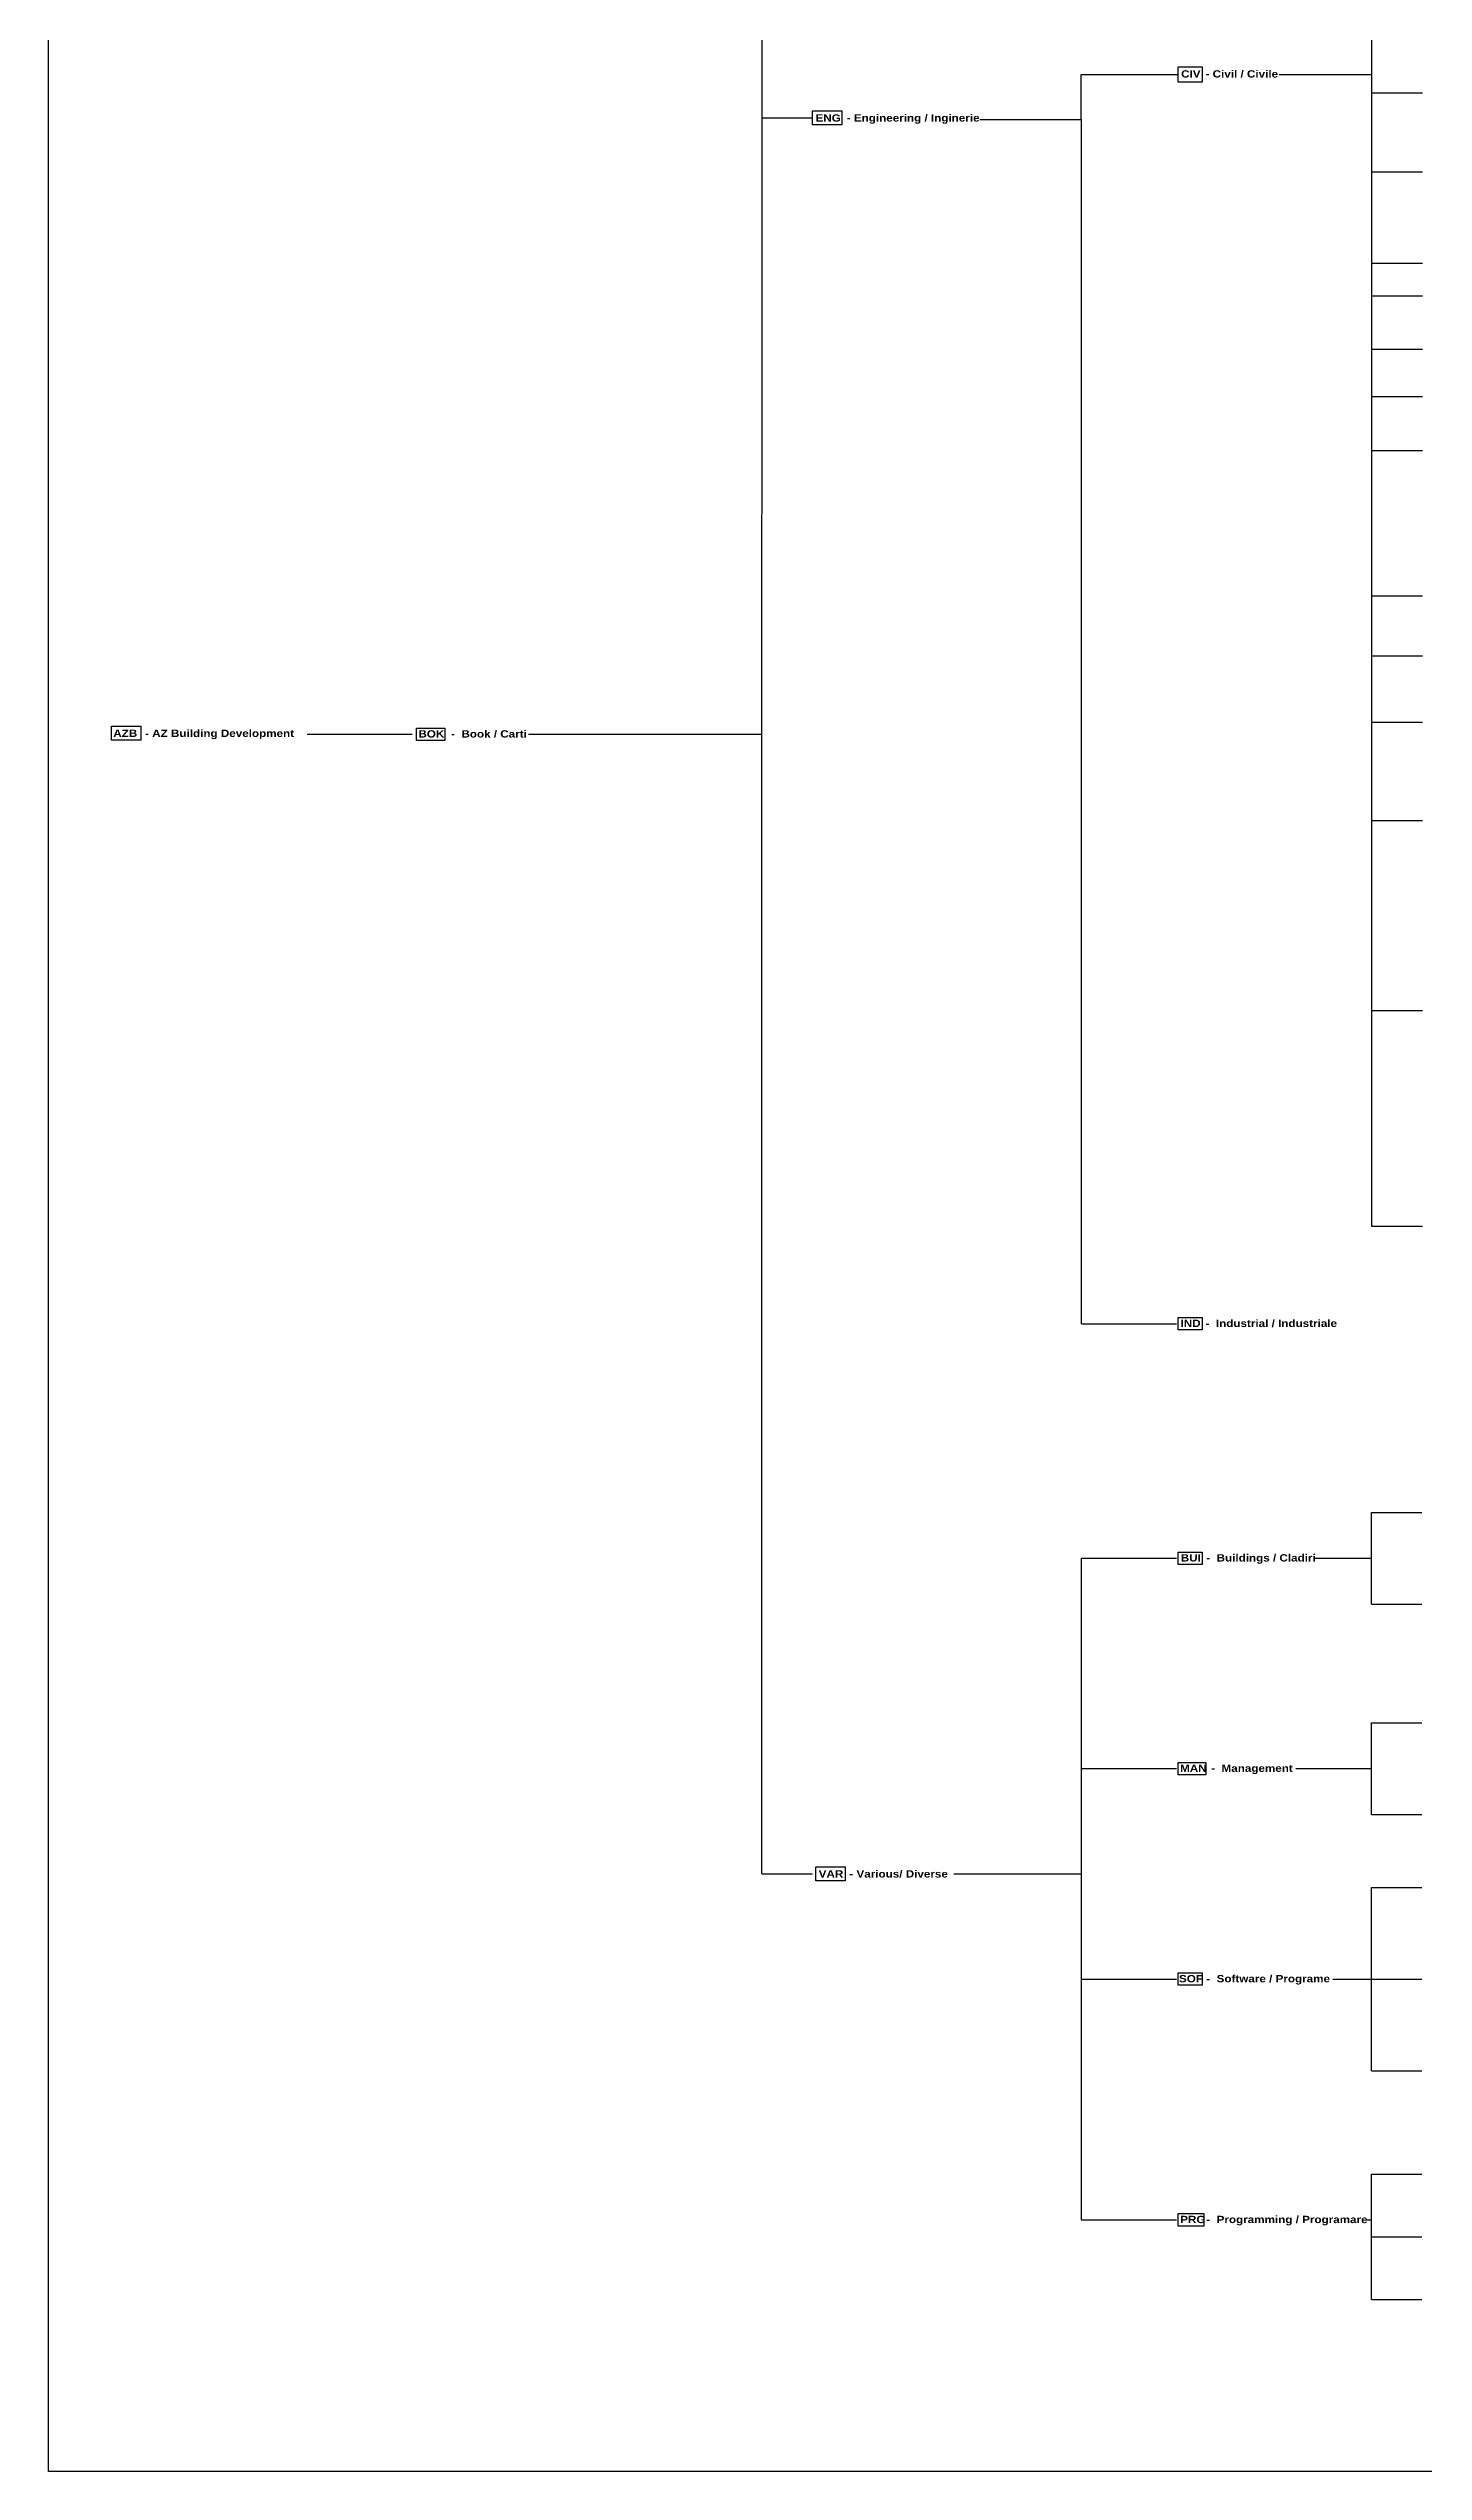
# Model space of a CAD drawing. Header units: metres. Extents: x 670 to 1407, y -2770 to -142.
# Drawn here: x 669.9 to 858.4, y -1826.9 to -1494.8 of the extents above; entities that cross this region are included whole.
import ezdxf

# ---------------------------------------------------------------- set-up
doc = ezdxf.new("R2010")
doc.units = ezdxf.units.M
doc.styles.add('Arial Black', font='ariblk.ttf')

msp = doc.modelspace()

# ---------------------------------------------------------------- linework, layer by layer
at = {"color": 8}
for p, q in [((851.33, -1463.35), (851.33, -1656.22)), ((851.38, -1549.89), (858.32, -1549.89)), ((851.38, -1569.84), (858.32, -1569.84)), ((851.38, -1578.06), (858.32, -1578.06)), ((851.33, -1587.14), (858.32, -1587.14)), ((851.33, -1600.63), (858.32, -1600.63)), ((851.33, -1626.63), (858.32, -1626.63)), ((851.33, -1656.22), (858.32, -1656.22))]:
    msp.add_line(p, q, dxfattribs=at)
for points in [[(669.88, -1288.89), (1037.6, -1288.89), (1037.6, -1826.88), (669.88, -1826.88)], [(824.81, -1497.33), (828.09, -1497.33), (828.09, -1499.44), (824.81, -1499.44)], [(774.64, -1503.37), (778.68, -1503.37), (778.68, -1505.29), (774.64, -1505.29)], [(678.53, -1587.7), (682.57, -1587.7), (682.57, -1589.62), (678.53, -1589.62)], [(720.37, -1587.94), (724.22, -1587.94), (724.22, -1589.65), (720.37, -1589.65)], [(824.81, -1668.73), (828.09, -1668.73), (828.09, -1670.43), (824.81, -1670.43)], [(824.81, -1700.86), (828.09, -1700.86), (828.09, -1702.57), (824.81, -1702.57)], [(824.81, -1729.7), (828.61, -1729.7), (828.61, -1731.4), (824.81, -1731.4)], [(775.1, -1744.01), (779.14, -1744.01), (779.14, -1745.93), (775.1, -1745.93)], [(824.81, -1758.53), (828.09, -1758.53), (828.09, -1760.24), (824.81, -1760.24)], [(824.81, -1791.53), (828.34, -1791.53), (828.34, -1793.24), (824.81, -1793.24)]]:
    msp.add_lwpolyline(points, close=True)
for points in [[(767.7, -1372.29), (767.65, -1744.97)], [(811.5, -1504.54), (811.5, -1498.39)], [(811.55, -1498.39), (824.81, -1498.39)], [(838.67, -1498.39), (851.33, -1498.39)], [(851.38, -1500.88), (858.32, -1500.88)], [(767.7, -1504.33), (774.64, -1504.33)], [(797.61, -1504.54), (811.5, -1504.54)], [(811.5, -1504.54), (811.5, -1669.58)], [(851.38, -1511.69), (858.32, -1511.69)], [(851.38, -1524.24), (858.32, -1524.24)], [(851.38, -1528.7), (858.32, -1528.7)], [(851.38, -1536.02), (858.32, -1536.02)], [(851.38, -1542.48), (858.32, -1542.48)], [(705.34, -1588.8), (719.74, -1588.8)], [(735.71, -1588.8), (767.67, -1588.8)], [(811.55, -1669.58), (824.56, -1669.58)], [(851.33, -1695.44), (858.22, -1695.44)], [(851.33, -1707.99), (851.33, -1695.44)], [(811.5, -1701.72), (824.56, -1701.72)], [(811.5, -1701.72), (811.5, -1730.55)], [(843.53, -1701.72), (851.33, -1701.72)], [(851.33, -1707.99), (858.22, -1707.99)], [(851.33, -1724.27), (858.22, -1724.27)], [(851.33, -1736.83), (851.33, -1724.27)], [(811.5, -1730.55), (811.5, -1759.39)], [(811.5, -1730.55), (824.56, -1730.55)], [(840.94, -1730.55), (851.33, -1730.55)], [(851.33, -1736.83), (858.22, -1736.83)], [(767.7, -1744.97), (774.64, -1744.97)], [(794.02, -1744.97), (811.5, -1744.97)], [(851.33, -1746.83), (858.22, -1746.83)], [(851.33, -1759.39), (851.33, -1746.83)], [(811.5, -1759.39), (824.56, -1759.39)], [(811.5, -1759.39), (811.5, -1792.38)], [(846, -1759.39), (851.33, -1759.39)], [(851.33, -1759.39), (858.22, -1759.39)], [(851.33, -1771.94), (851.33, -1759.39)], [(851.33, -1771.94), (858.22, -1771.94)], [(851.33, -1786.11), (858.22, -1786.11)], [(851.33, -1794.7), (851.33, -1786.11)], [(811.5, -1792.38), (824.56, -1792.38)], [(850.63, -1792.38), (851.33, -1792.38)], [(851.33, -1794.7), (858.22, -1794.7)], [(851.33, -1803.29), (851.33, -1794.7)], [(851.33, -1803.29), (858.22, -1803.29)]]:
    msp.add_lwpolyline(points, dxfattribs=at)

# ---------------------------------------------------------------- texts
at = {"char_height": 1, "attachment_point": 1, "style": 'Arial Black'}
for s, width, insert in [('CIV  ', 39.803, (825.2, -1497.79)), ('- Civil / Civile', 39.803, (828.55, -1497.79)), ('ENG ', 27.2427, (775.07, -1503.83)), ('- Engineering / Inginerie', 39.7676, (779.35, -1503.82)), ('AZB ', 27.2427, (678.77, -1588.16)), ('- AZ Building Development', 27.2427, (683.13, -1588.16)), ('BOK  ', 39.7676, (720.61, -1588.24)), ('-  Book / Carti', 10.6499, (725.09, -1588.24)), ('IND  ', 1, (825.12, -1669.02)), ('-  Industrial / Industriale', 19.0151, (828.55, -1669.02)), ('BUI  ', 39.7676, (825.15, -1701.16)), ('-  Buildings / Cladiri', 39.7676, (828.65, -1701.16)), ('MAN  ', 3.2233, (825.06, -1729.99)), ('-  Management', 12.7157, (829.32, -1729.99)), ('VAR', 3.7953, (775.5, -1744.47)), ('- Various/ Diverse', 27.2427, (779.71, -1744.47)), ('SOF  ', 3.2233, (824.91, -1758.83)), ('-  Software / Programe', 39.7676, (828.65, -1758.83)), ('PRG  ', 3.2233, (825.08, -1791.83)), ('-  Programming / Programare', 39.7676, (828.65, -1791.83))]:
    msp.add_mtext_dynamic_manual_height_columns(s, width=width, gutter_width=1, heights=[0], dxfattribs=dict(at, insert=insert))

doc.saveas('drawing.dxf')
